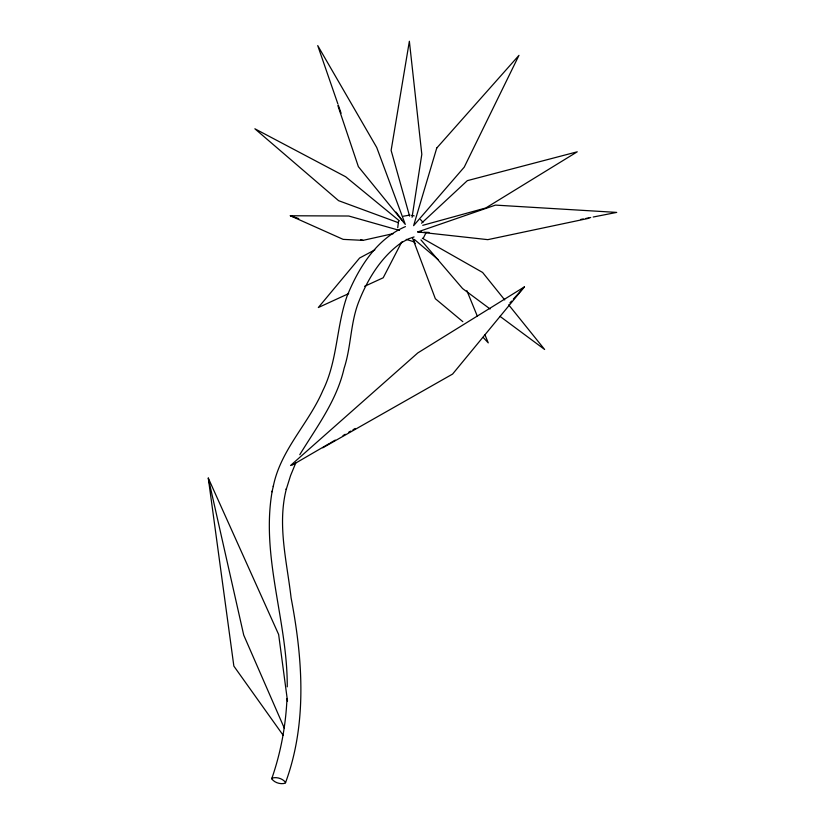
<?xml version="1.0" encoding="UTF-8"?>
<svg xmlns="http://www.w3.org/2000/svg" width="825" height="825" viewBox="0 0 825 825"><rect width="100%" height="100%" fill="white"/><g stroke="black" fill="none" stroke-linecap="round" stroke-linejoin="round"><path stroke-width="1.24" d="M286.987 698.497C285.79 725.804 280.727 752.947 271.724 778.759C274.354 782.76 280.84 784.658 285.337 783.142L285.574 782.574C307.395 723.133 302.723 658.845 291.091 597.847C286.966 561.773 277.097 524.793 286.409 488.699L286.223 489.462L290.555 475.623L295.845 462.743M412.057 217.295L421.812 154.316L409.365 41.25L391.122 150.408L409.582 216.119M272.188 491.102C260.71 556.586 287.616 621.349 287.244 686.833M273.25 486.533C280.428 450.048 308.56 423.802 322.802 390.658C337.528 361.02 336.239 327.154 346.943 296.433C358.37 268.207 376.313 238.972 405.426 226.617M272.023 491.824L273.426 485.77M398.506 221.389L397.733 227.679M426.051 232.681L423.318 238.136M271.724 778.759L271.941 778.181C276.427 776.624 282.975 778.553 285.574 782.574M401.6 242.22L383.202 277.778L364.588 286.316M299.784 454.678C316.676 427.02 336.755 400.692 344.097 368.321C351.326 346.356 350.316 322.575 359.04 301.032C368.105 278.18 381.81 256.08 402.404 241.983M290.534 465.517L417.811 352.914L524.349 286.925L452.595 374.065L322.761 447.81M509.891 302.961L511.593 301.073M513.294 299.186L524.349 286.925M421.513 223.224L467.342 180.644L577.242 151.81L485.801 207.972L422.74 225.328M291.988 465.238L329.722 443.303M330.825 442.654L335.259 440.086M343.014 435.569L345.232 434.28M348.552 432.352L350.769 431.062M352.987 429.773L355.204 428.484M401.476 242.663L408.375 238.889L414.078 236.93M374.849 249.872L359.618 258.008L318.337 307.529L348.697 293.607M588.854 218.295L487.812 239.652L417.77 231.928L495.474 205.105L616.718 212.407L593.196 217.016M403.291 216.233L409.984 215.067M399.475 230.402L348.769 216.016L290.328 215.758L343.169 239.374L363.031 240.364L393.412 233.588M580.717 219.46L583.223 218.965M585.719 218.481L590.721 217.501M417.77 231.928L421.534 232.103M424.04 232.217L429.062 232.444M411.809 215.387L414.109 215.851M413.542 241.704L406.251 239.363M290.328 215.758L298.753 218.604M360.608 239.549L363.031 240.364M398.392 222.709L338.59 200.671L254.873 128.782L345.654 176.746L399.424 220.883M422.328 238.208L482.594 272.446L504.725 299.939M490.081 308.983L462.567 288.544L420.956 239.91M500.002 316.346L544.624 349.48L508.654 304.817M462.815 321.647L435.342 298.722L412.469 237.837M414.367 239.446L438.044 259.524M483.151 337.384L488.256 342.88L484.904 334.682M420.492 219.543L422.967 222.265M396.021 212.108L402.198 220.306M283.109 735.209L233.857 666.105L208.282 478.077L278.644 634.507L287.512 701.095M413.552 240.157L415.181 243.633M284.408 728.393L243.726 635.106L208.282 478.077M466.878 290.647L477.335 316.192M337.838 103.826L317.728 45.592L376.736 147.5L405.281 224.41L358.37 166.66L337.93 105.775M338.25 105.002L341.096 113.242M436.745 148.046L413.614 225.668L464.228 167.155L518.966 55.347L436.745 148.046"/></g></svg>
